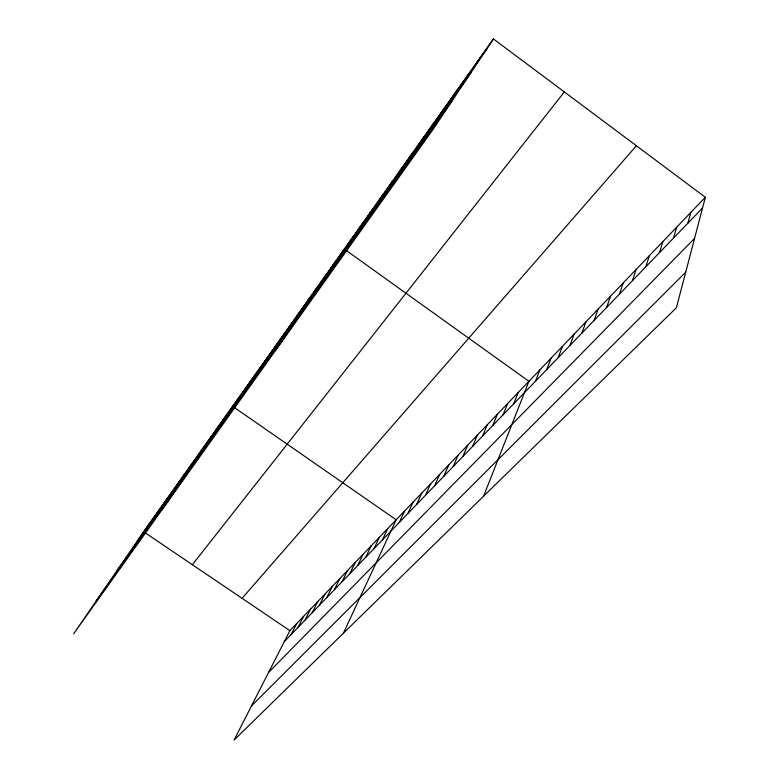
<?xml version="1.0" encoding="UTF-8"?>
<svg xmlns="http://www.w3.org/2000/svg" width="779" height="779" viewBox="0 0 779 779"><rect width="100%" height="100%" fill="white"/><g stroke="black" fill="none" stroke-linecap="round" stroke-linejoin="round"><path stroke-width="1.17" d="M705.346 197.282L676.386 307.773L234.07 740.05L289.885 630.659L705.346 197.282L493.438 38.95L143.657 531.775L73.654 633.804L433.163 129.236L493.438 38.95M687.867 223.222L690.846 212.414M673.543 238.072L676.669 227.195M659.54 252.591L662.822 241.636M645.869 266.769L649.287 255.765M632.499 280.635L636.044 269.573M619.422 294.189L623.103 283.079M606.637 307.452L610.434 296.293M594.124 320.412L598.038 309.224M581.884 333.11L585.905 321.873M569.907 345.525L574.026 334.259M558.183 357.688L562.399 346.392M546.702 369.587L551.016 358.272M535.455 381.252L539.857 369.908M483.584 496.194L528.922 381.311L344.308 249.066L275.688 350.248M513.643 403.863L518.21 392.489M503.068 414.827L507.704 403.444M492.708 425.577L497.411 414.185M482.542 436.113L487.313 424.711M472.571 446.455L477.41 435.042M462.794 456.582L467.702 445.179M453.212 466.524L458.169 455.121M443.806 476.281L448.811 464.878M434.575 485.853L439.638 474.45M425.509 495.249L430.621 483.847M416.619 504.471L421.78 493.078M407.884 513.527L413.084 502.143M399.306 522.417L404.554 511.043M343.412 633.191L396.17 519.788L232.678 406.346L161.944 509.885M382.362 539.983L387.689 528.639M373.998 548.659L379.354 537.325M365.779 557.18L371.174 545.865M357.707 565.544L363.131 554.249M349.781 573.772L355.234 562.487M341.991 581.845L347.473 570.588M334.337 589.781L339.839 578.544M326.81 597.59L332.341 586.373M319.409 605.254L324.97 594.065M312.136 612.8L317.715 601.622M304.988 620.211L310.587 609.061M297.958 627.504L303.567 616.384M291.034 634.671L296.672 623.58M475.2 65.154L481.14 56.273M451.294 98.836L457.409 89.712M463.106 82.194L469.133 73.187M406.677 161.662L413.094 152.148M417.456 146.491L423.805 137.065M428.469 130.969L434.75 121.631M439.746 115.088L445.948 105.856M375.76 205.208L382.353 195.461M385.839 191.011L392.373 181.341M396.141 176.502L402.626 166.901M328.475 271.813L335.282 261.783M346.791 246.018L353.52 236.086M356.246 232.697L362.926 222.823M365.896 219.103L372.537 209.288M277.772 343.218L284.744 332.984M285.805 331.903L292.758 321.688M294.004 320.364L300.937 310.178M302.359 308.591L309.263 298.435M310.889 296.575L317.764 286.468M319.594 284.325L326.43 274.247M211.489 436.591L218.578 426.22M218.48 426.736L225.559 416.376M232.648 406.784L239.708 396.433M239.825 396.677L246.875 386.345M247.128 386.384L254.168 376.062M254.577 375.897L261.598 365.594M262.163 365.215L269.174 354.932M269.894 354.328L276.886 344.055M142.255 534.102L149.334 523.77M148.02 525.981L160.971 507.372M159.841 509.33L166.94 498.969M165.908 500.78L173.006 490.419M172.081 492.094L179.18 481.724M178.362 483.243L185.46 472.872M184.75 474.245L191.848 463.865M191.254 465.082L198.353 454.702M197.876 455.754L204.974 445.384M204.614 446.26L211.713 435.88M136.578 542.087L487.596 47.694M116.889 570.793L471.061 72.466M95.515 601.933L452.618 100.102M192.364 564.707L564.347 91.932M242.074 598.33L636.385 145.761M284.238 641.73L702.531 208.012M268.521 672.52L694.576 238.374M251.49 705.91L685.715 272.192M143.657 531.775L289.885 630.659"/></g></svg>
